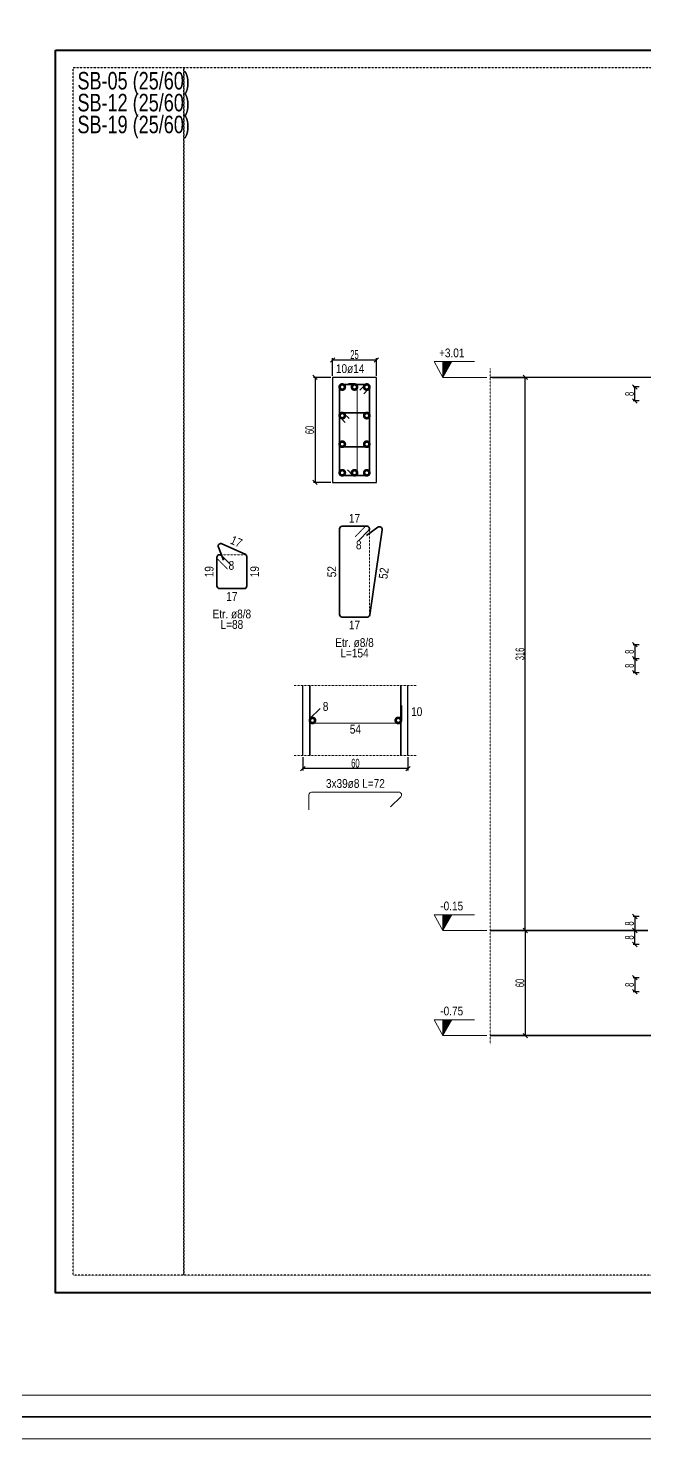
# Model space of a CAD drawing. Header units: millimetres. Extents: x -267 to 94375, y 6431 to 10838.
# Drawn here: x 47891 to 48595, y 6532 to 8144 of the extents above; entities that cross this region are included whole.
import ezdxf
from ezdxf.enums import TextEntityAlignment as Align

# ---------------------------------------------------------------- set-up
doc = ezdxf.new("R2010")
doc.units = ezdxf.units.MM
doc.header["$LTSCALE"] = 0.0001
doc.linetypes.add('DASHED', pattern=[19.05, 12.7, -6.35])
for name, color, linetype, lineweight in [('CIROZ (BEYKENT)', 140, 'Continuous', 20), ('D.GORUNUS (BEYKENT)', 253, 'DASHED', 20), ('DETAY ANTET (BEYKENT)', 5, 'Continuous', 40), ('DONATI (BEYKENT)', 4, 'Continuous', 35), ('DONATI YAZISI (BEYKENT)', 3, 'Continuous', 20), ('ETRIYE (BEYKENT)', 150, 'Continuous', 35), ('KESIT SINIRI (BEYKENT)', 241, 'DASHED', 20), ('KIRIS (BEYKENT)', 2, 'Continuous', 30), ('KOLON (BEYKENT)', 3, 'Continuous', 30), ('KOLON ISMI (BEYKENT)', 91, 'Continuous', 20), ('KOT CIZGI (BEYKENT)', 120, 'Continuous', 20), ('KOT YAZI (BEYKENT)', 7, 'Continuous', 20), ('OLCU (BEYKENT)', 14, 'Continuous', 20), ('SHEETSUMMARY-50', 152, 'Continuous', 20), ('SheetView', 40, 'Continuous', 20), ('SheetViewOut', 231, 'Continuous', 20), ('TEMEL (BEYKENT)', 2, 'Continuous', 35)]:
    doc.layers.add(name, color=color, linetype=linetype, lineweight=lineweight)
doc.styles.add('DONATI YAZISI (BEYKENT)', font='')
doc.styles.add('KLNOLC-25', font='bahnschrift light condensed', dxfattribs={"width": 0.75, "height": 10})
doc.styles.add('KOT (BEYKENT)', font='')
doc.styles.add('YAZI (BEYKENT)', font='')
doc.styles.get('DONATI YAZISI (BEYKENT)').set_extended_font_data('Bahnschrift Light Condensed')
doc.styles.get('KOT (BEYKENT)').set_extended_font_data('Bahnschrift Light Condensed')
doc.styles.get('YAZI (BEYKENT)').set_extended_font_data('Bahnschrift Light Condensed')
doc.dimstyles.new('KLNOLC-25', dxfattribs={"dimtxt": 10, "dimasz": 5, "dimexe": 2, "dimexo": 2, "dimgap": 1, "dimtad": 1, "dimdec": 1, "dimlfac": 0.5, "dimrnd": 0.5, "dimzin": 12, "dimdsep": 46, "dimtxsty": 'KLNOLC-25', "dimblk": 'OBLIQUE', "dimblk1": 'OBLIQUE', "dimblk2": 'OBLIQUE', "dimcen": 0, "dimclrt": 7, "dimadec": 0, "dimazin": 0, "dimtfac": 1, "dimtdec": 4, "dimtix": 1, "dimtmove": 2, "dimatfit": 3, "dimfxl": 1, "dimtzin": 0, "dimarcsym": 0})

# ---------------------------------------------------------------- blocks, each defined once
blk = doc.blocks.new('_Oblique')
at = {"color": 0, "linetype": 'ByBlock', "lineweight": -2}
blk.add_line((-0.5, -0.5), (0.5, 0.5), dxfattribs=at)
blk = doc.blocks.new('*D770')
at = {"layer": 'DEFPOINTS', "color": 0, "lineweight": -3, "transparency": 16777216}
for p in [(48288.8, 7764.6), (48238.8, 7744.6), (48288.8, 7744.6)]:
    blk.add_point(p, dxfattribs=at)
at = {"layer": 'OLCU (BEYKENT)', "color": 0, "lineweight": -2, "transparency": 16777216}
for p, q in [((48238.8, 7746.6), (48238.8, 7766.6)), ((48238.8, 7764.6), (48288.8, 7764.6)), ((48288.8, 7746.6), (48288.8, 7766.6))]:
    blk.add_line(p, q, dxfattribs=at)
at = {"layer": 'OLCU (BEYKENT)', "color": 0, "lineweight": -2, "transparency": 16777216, "xscale": 5, "yscale": 5, "zscale": 5, "rotation": 180}
blk.add_blockref('_Oblique', (48238.8, 7764.6), dxfattribs=at)
at = {"layer": 'OLCU (BEYKENT)', "color": 0, "lineweight": -2, "transparency": 16777216, "xscale": 5, "yscale": 5, "zscale": 5}
blk.add_blockref('_Oblique', (48288.8, 7764.6), dxfattribs=at)
at = {"layer": 'OLCU (BEYKENT)', "color": 7, "transparency": 16777216, "insert": (48263.8, 7770.7), "char_height": 10, "attachment_point": 5, "style": 'KLNOLC-25'}
blk.add_mtext('25', dxfattribs=at)
blk = doc.blocks.new('*D771')
at = {"layer": 'DEFPOINTS', "color": 0, "lineweight": -3, "transparency": 16777216}
for p in [(48238.8, 7744.6), (48218.8, 7624.6), (48238.8, 7624.6)]:
    blk.add_point(p, dxfattribs=at)
at = {"layer": 'OLCU (BEYKENT)', "color": 0, "lineweight": -2, "transparency": 16777216}
for p, q in [((48236.8, 7744.6), (48216.8, 7744.6)), ((48218.8, 7744.6), (48218.8, 7624.6)), ((48236.8, 7624.6), (48216.8, 7624.6))]:
    blk.add_line(p, q, dxfattribs=at)
at = {"layer": 'OLCU (BEYKENT)', "color": 0, "lineweight": -2, "transparency": 16777216, "xscale": 5, "yscale": 5, "zscale": 5}
for p, rotation in [((48218.8, 7744.6), 90), ((48218.8, 7624.6), 270)]:
    blk.add_blockref('_Oblique', p, dxfattribs=dict(at, rotation=rotation))
at = {"layer": 'OLCU (BEYKENT)', "color": 7, "transparency": 16777216, "insert": (48212.7, 7684.6), "char_height": 10, "attachment_point": 5, "rotation": 90, "style": 'KLNOLC-25'}
blk.add_mtext('60', dxfattribs=at)
blk = doc.blocks.new('*D773')
at = {"layer": 'DEFPOINTS', "color": 0, "lineweight": -3, "transparency": 16777216}
for p in [(48590.8, 7128.6), (48583.8, 7112.6), (48590.8, 7112.6)]:
    blk.add_point(p, dxfattribs=at)
at = {"layer": 'OLCU (BEYKENT)', "color": 0, "lineweight": -2, "transparency": 16777216}
for p, q in [((48588.8, 7128.6), (48581.8, 7128.6)), ((48583.8, 7128.6), (48583.8, 7112.6)), ((48588.8, 7112.6), (48581.8, 7112.6))]:
    blk.add_line(p, q, dxfattribs=at)
at = {"layer": 'OLCU (BEYKENT)', "color": 0, "lineweight": -2, "transparency": 16777216, "xscale": 5, "yscale": 5, "zscale": 5}
for p, rotation in [((48583.8, 7128.6), 90), ((48583.8, 7112.6), 270)]:
    blk.add_blockref('_Oblique', p, dxfattribs=dict(at, rotation=rotation))
at = {"layer": 'OLCU (BEYKENT)', "color": 7, "transparency": 16777216, "insert": (48577.7, 7120.6), "char_height": 10, "attachment_point": 5, "rotation": 90, "style": 'KLNOLC-25'}
blk.add_mtext('8', dxfattribs=at)
blk = doc.blocks.new('*D774')
at = {"layer": 'DEFPOINTS', "color": 0, "lineweight": -3, "transparency": 16777216}
for p in [(48583.8, 7733.8), (48590.8, 7733.8), (48590.8, 7717.8)]:
    blk.add_point(p, dxfattribs=at)
at = {"layer": 'OLCU (BEYKENT)', "color": 0, "lineweight": -2, "transparency": 16777216}
for p, q in [((48588.8, 7733.8), (48581.8, 7733.8)), ((48583.8, 7717.8), (48583.8, 7733.8)), ((48588.8, 7717.8), (48581.8, 7717.8))]:
    blk.add_line(p, q, dxfattribs=at)
at = {"layer": 'OLCU (BEYKENT)', "color": 0, "lineweight": -2, "transparency": 16777216, "xscale": 5, "yscale": 5, "zscale": 5}
for p, rotation in [((48583.8, 7733.8), 90), ((48583.8, 7717.8), 270)]:
    blk.add_blockref('_Oblique', p, dxfattribs=dict(at, rotation=rotation))
at = {"layer": 'OLCU (BEYKENT)', "color": 7, "transparency": 16777216, "insert": (48577.7, 7725.8), "char_height": 10, "attachment_point": 5, "rotation": 90, "style": 'KLNOLC-25'}
blk.add_mtext('8', dxfattribs=at)
blk = doc.blocks.new('*D775')
at = {"layer": 'DEFPOINTS', "color": 0, "lineweight": -3, "transparency": 16777216}
for p in [(48590.8, 7423.2), (48583.8, 7407.2), (48590.8, 7407.2)]:
    blk.add_point(p, dxfattribs=at)
at = {"layer": 'OLCU (BEYKENT)', "color": 0, "lineweight": -2, "transparency": 16777216}
for p, q in [((48588.8, 7423.2), (48581.8, 7423.2)), ((48583.8, 7423.2), (48583.8, 7407.2)), ((48588.8, 7407.2), (48581.8, 7407.2))]:
    blk.add_line(p, q, dxfattribs=at)
at = {"layer": 'OLCU (BEYKENT)', "color": 0, "lineweight": -2, "transparency": 16777216, "xscale": 5, "yscale": 5, "zscale": 5}
for p, rotation in [((48583.8, 7423.2), 90), ((48583.8, 7407.2), 270)]:
    blk.add_blockref('_Oblique', p, dxfattribs=dict(at, rotation=rotation))
at = {"layer": 'OLCU (BEYKENT)', "color": 7, "transparency": 16777216, "insert": (48577.7, 7415.2), "char_height": 10, "attachment_point": 5, "rotation": 90, "style": 'KLNOLC-25'}
blk.add_mtext('8', dxfattribs=at)
blk = doc.blocks.new('*D776')
at = {"layer": 'DEFPOINTS', "color": 0, "lineweight": -3, "transparency": 16777216}
for p in [(48590.8, 7439.2), (48583.8, 7423.2), (48590.8, 7423.2)]:
    blk.add_point(p, dxfattribs=at)
at = {"layer": 'OLCU (BEYKENT)', "color": 0, "lineweight": -2, "transparency": 16777216}
for p, q in [((48588.8, 7439.2), (48581.8, 7439.2)), ((48583.8, 7439.2), (48583.8, 7423.2)), ((48588.8, 7423.2), (48581.8, 7423.2))]:
    blk.add_line(p, q, dxfattribs=at)
at = {"layer": 'OLCU (BEYKENT)', "color": 0, "lineweight": -2, "transparency": 16777216, "xscale": 5, "yscale": 5, "zscale": 5}
for p, rotation in [((48583.8, 7439.2), 90), ((48583.8, 7423.2), 270)]:
    blk.add_blockref('_Oblique', p, dxfattribs=dict(at, rotation=rotation))
at = {"layer": 'OLCU (BEYKENT)', "color": 7, "transparency": 16777216, "insert": (48577.7, 7431.2), "char_height": 10, "attachment_point": 5, "rotation": 90, "style": 'KLNOLC-25'}
blk.add_mtext('8', dxfattribs=at)
blk = doc.blocks.new('*D778')
at = {"layer": 'DEFPOINTS', "color": 0, "lineweight": -3, "transparency": 16777216}
for p in [(48590.8, 7058.6), (48583.8, 7042.6), (48590.8, 7042.6)]:
    blk.add_point(p, dxfattribs=at)
at = {"layer": 'OLCU (BEYKENT)', "color": 0, "lineweight": -2, "transparency": 16777216}
for p, q in [((48588.8, 7058.6), (48581.8, 7058.6)), ((48583.8, 7058.6), (48583.8, 7042.6)), ((48588.8, 7042.6), (48581.8, 7042.6))]:
    blk.add_line(p, q, dxfattribs=at)
at = {"layer": 'OLCU (BEYKENT)', "color": 0, "lineweight": -2, "transparency": 16777216, "xscale": 5, "yscale": 5, "zscale": 5}
for p, rotation in [((48583.8, 7058.6), 90), ((48583.8, 7042.6), 270)]:
    blk.add_blockref('_Oblique', p, dxfattribs=dict(at, rotation=rotation))
at = {"layer": 'OLCU (BEYKENT)', "color": 7, "transparency": 16777216, "insert": (48577.7, 7050.6), "char_height": 10, "attachment_point": 5, "rotation": 90, "style": 'KLNOLC-25'}
blk.add_mtext('8', dxfattribs=at)
blk = doc.blocks.new('*D779')
at = {"layer": 'DEFPOINTS', "color": 0, "lineweight": -3, "transparency": 16777216}
for p in [(48583.8, 7112.6), (48590.8, 7112.6), (48590.8, 7096.6)]:
    blk.add_point(p, dxfattribs=at)
at = {"layer": 'OLCU (BEYKENT)', "color": 0, "lineweight": -2, "transparency": 16777216}
for p, q in [((48588.8, 7112.6), (48581.8, 7112.6)), ((48583.8, 7096.6), (48583.8, 7112.6)), ((48588.8, 7096.6), (48581.8, 7096.6))]:
    blk.add_line(p, q, dxfattribs=at)
at = {"layer": 'OLCU (BEYKENT)', "color": 0, "lineweight": -2, "transparency": 16777216, "xscale": 5, "yscale": 5, "zscale": 5}
for p, rotation in [((48583.8, 7112.6), 90), ((48583.8, 7096.6), 270)]:
    blk.add_blockref('_Oblique', p, dxfattribs=dict(at, rotation=rotation))
at = {"layer": 'OLCU (BEYKENT)', "color": 7, "transparency": 16777216, "insert": (48577.7, 7104.6), "char_height": 10, "attachment_point": 5, "rotation": 90, "style": 'KLNOLC-25'}
blk.add_mtext('8', dxfattribs=at)
blk = doc.blocks.new('*D781')
at = {"layer": 'DEFPOINTS', "color": 0, "lineweight": -3, "transparency": 16777216}
for p in [(48418.8, 7112.6), (48418.8, 6992.6), (48458.8, 6992.6)]:
    blk.add_point(p, dxfattribs=at)
at = {"layer": 'OLCU (BEYKENT)', "color": 0, "lineweight": -2, "transparency": 16777216}
for p, q in [((48420.8, 7112.6), (48460.8, 7112.6)), ((48458.8, 7112.6), (48458.8, 6992.6)), ((48420.8, 6992.6), (48460.8, 6992.6))]:
    blk.add_line(p, q, dxfattribs=at)
at = {"layer": 'OLCU (BEYKENT)', "color": 0, "lineweight": -2, "transparency": 16777216, "xscale": 5, "yscale": 5, "zscale": 5}
for p, rotation in [((48458.8, 7112.6), 90), ((48458.8, 6992.6), 270)]:
    blk.add_blockref('_Oblique', p, dxfattribs=dict(at, rotation=rotation))
at = {"layer": 'OLCU (BEYKENT)', "color": 7, "transparency": 16777216, "insert": (48452.7, 7052.6), "char_height": 10, "attachment_point": 5, "rotation": 90, "style": 'KLNOLC-25'}
blk.add_mtext('60', dxfattribs=at)
blk = doc.blocks.new('*D782')
at = {"layer": 'DEFPOINTS', "color": 0, "lineweight": -3, "transparency": 16777216}
for p in [(48418.8, 7744.6), (48458.8, 7744.6), (48418.8, 7112.6)]:
    blk.add_point(p, dxfattribs=at)
at = {"layer": 'OLCU (BEYKENT)', "color": 0, "lineweight": -2, "transparency": 16777216}
for p, q in [((48420.8, 7744.6), (48460.8, 7744.6)), ((48458.8, 7112.6), (48458.8, 7744.6)), ((48420.8, 7112.6), (48460.8, 7112.6))]:
    blk.add_line(p, q, dxfattribs=at)
at = {"layer": 'OLCU (BEYKENT)', "color": 0, "lineweight": -2, "transparency": 16777216, "xscale": 5, "yscale": 5, "zscale": 5}
for p, rotation in [((48458.8, 7744.6), 90), ((48458.8, 7112.6), 270)]:
    blk.add_blockref('_Oblique', p, dxfattribs=dict(at, rotation=rotation))
at = {"layer": 'OLCU (BEYKENT)', "color": 7, "transparency": 16777216, "insert": (48452.7, 7428.6), "char_height": 10, "attachment_point": 5, "rotation": 90, "style": 'KLNOLC-25'}
blk.add_mtext('316', dxfattribs=at)
blk = doc.blocks.new('*D787')
at = {"layer": 'DEFPOINTS', "color": 0, "lineweight": -3, "transparency": 16777216}
for p in [(48204.8, 7312.6), (48324.8, 7312.6), (48204.8, 7297.6)]:
    blk.add_point(p, dxfattribs=at)
at = {"layer": 'OLCU (BEYKENT)', "color": 0, "lineweight": -2, "transparency": 16777216}
for p, q in [((48204.8, 7310.6), (48204.8, 7295.6)), ((48324.8, 7310.6), (48324.8, 7295.6)), ((48324.8, 7297.6), (48204.8, 7297.6))]:
    blk.add_line(p, q, dxfattribs=at)
at = {"layer": 'OLCU (BEYKENT)', "color": 0, "lineweight": -2, "transparency": 16777216, "xscale": 5, "yscale": 5, "zscale": 5, "rotation": 180}
blk.add_blockref('_Oblique', (48204.8, 7297.6), dxfattribs=at)
at = {"layer": 'OLCU (BEYKENT)', "color": 0, "lineweight": -2, "transparency": 16777216, "xscale": 5, "yscale": 5, "zscale": 5}
blk.add_blockref('_Oblique', (48324.8, 7297.6), dxfattribs=at)
at = {"layer": 'OLCU (BEYKENT)', "color": 7, "transparency": 16777216, "insert": (48264.8, 7303.7), "char_height": 10, "attachment_point": 5, "style": 'KLNOLC-25'}
blk.add_mtext('60', dxfattribs=at)

msp = doc.modelspace()

# ---------------------------------------------------------------- linework, layer by layer
at = {"layer": 'CIROZ (BEYKENT)'}
for points in [[(48255.65, 7638.82), (48261.66, 7632.81, 0.6681786), (48266.78, 7634.93), (48266.78, 7734.64, 0.4142136), (48263.78, 7737.64), (48256.78, 7737.64)], [(48224.62, 7366.43), (48212.95, 7354.76, 0.6681786), (48215.07, 7349.64), (48314.78, 7349.64, 0.4142136), (48317.78, 7352.64), (48317.78, 7369.64)], [(48304.94, 7253.85), (48316.61, 7265.52, 0.6681786), (48314.49, 7270.64), (48214.78, 7270.64, 0.4142136), (48211.78, 7267.64), (48211.78, 7250.64)]]:
    msp.add_lwpolyline(points, format="xyb", dxfattribs=at)
at = {"layer": 'D.GORUNUS (BEYKENT)', "ltscale": 0.5}
for points in [[(48276.78, 7470.64), (48277.78, 7470.64, 0.4142136), (48280.78, 7473.64), (48280.78, 7571.64), (48280.78, 7571.66, 0.6681786), (48275.66, 7573.79), (48264.36, 7562.49)], [(48140.78, 7537.97), (48140.78, 7538.97, 0.4142136), (48137.78, 7541.97), (48109.78, 7541.97), (48109.75, 7541.97, 0.6681786), (48107.63, 7536.85), (48118.93, 7525.56)]]:
    msp.add_lwpolyline(points, format="xyb", dxfattribs=at)
at = {"layer": 'DETAY ANTET (BEYKENT)'}
msp.add_lwpolyline([(47922.46, 8118.64), (48996.28, 8118.64), (48996.28, 6698.64), (47922.46, 6698.64), (47922.46, 8118.64)], close=True, dxfattribs=at)
at = {"layer": 'DETAY ANTET (BEYKENT)', "color": 7, "linetype": 'DASHED', "lineweight": -3, "ltscale": 2}
for points in [[(47942.46, 8098.64), (48976.28, 8098.64), (48976.28, 6718.64), (47942.46, 6718.64)], [(48068.78, 8098.64), (48068.78, 6718.64)]]:
    msp.add_lwpolyline(points, close=True, dxfattribs=at)
at = {"layer": 'DONATI (BEYKENT)'}
for p, q in [((48212.78, 7312.64), (48212.78, 7392.64)), ((48316.78, 7312.64), (48316.78, 7392.64))]:
    msp.add_line(p, q, dxfattribs=at)
at = {"layer": 'DONATI (BEYKENT)', "const_width": 6}
for points in [[(48248.28, 7733.64, 1), (48251.28, 7733.64, 1)], [(48262.28, 7733.64, 1), (48265.28, 7733.64, 1)], [(48276.28, 7733.64, 1), (48279.28, 7733.64, 1)], [(48248.28, 7700.97, 1), (48251.28, 7700.97, 1)], [(48276.28, 7700.97, 1), (48279.28, 7700.97, 1)], [(48248.28, 7668.31, 1), (48251.28, 7668.31, 1)], [(48276.28, 7668.31, 1), (48279.28, 7668.31, 1)], [(48248.28, 7635.64, 1), (48251.28, 7635.64, 1)], [(48262.28, 7635.64, 1), (48265.28, 7635.64, 1)], [(48276.28, 7635.64, 1), (48279.28, 7635.64, 1)], [(48214.28, 7352.64, 1), (48217.28, 7352.64, 1)], [(48312.28, 7352.64, 1), (48315.28, 7352.64, 1)]]:
    msp.add_lwpolyline(points, format="xyb", close=True, dxfattribs=at)
at = {"layer": 'ETRIYE (BEYKENT)'}
for points in [[(48274.29, 7725.88), (48279.93, 7731.52, 0.6681786), (48277.81, 7736.64), (48249.78, 7736.64, 0.4142136), (48246.78, 7733.64), (48246.78, 7635.64, 0.4142136), (48249.78, 7632.64), (48277.78, 7632.64, 0.4142136), (48280.78, 7635.64), (48280.78, 7733.64), (48280.78, 7733.66, 0.6681786), (48275.66, 7735.79), (48270.02, 7730.15)], [(48257.54, 7697.48), (48251.9, 7703.12, 0.6681786), (48246.78, 7701), (48246.78, 7668.31, 0.4142136), (48249.78, 7665.31), (48277.78, 7665.31, 0.4142136), (48280.78, 7668.31), (48280.78, 7700.97, 0.4142136), (48277.78, 7703.97), (48249.78, 7703.97), (48249.75, 7703.97, 0.6681786), (48247.63, 7698.85), (48253.27, 7693.21)], [(48268.63, 7558.22), (48279.93, 7569.52, 0.6681786), (48277.81, 7574.64), (48249.78, 7574.64, 0.4142136), (48246.78, 7571.64), (48246.78, 7473.64, 0.4142136), (48249.78, 7470.64), (48278.18, 7470.64, 0.3728545), (48281.15, 7473.21), (48295.19, 7570.58, 0.6681786), (48290.43, 7573.41), (48277.59, 7563.81)], [(48123.2, 7529.82), (48111.9, 7541.12, 0.6681786), (48106.78, 7539), (48106.78, 7506.31, 0.4142136), (48109.78, 7503.31), (48137.78, 7503.31, 0.4142136), (48140.78, 7506.31), (48140.78, 7540.02, 0.2971348), (48138.99, 7542.76), (48112.44, 7554.47, 0.6681786), (48108.43, 7550.64), (48114.23, 7535.7)]]:
    msp.add_lwpolyline(points, format="xyb", dxfattribs=at)
at = {"layer": 'KESIT SINIRI (BEYKENT)'}
for p, q in [((48418.78, 7754.64), (48418.78, 7102.64)), ((48194.78, 7392.64), (48334.78, 7392.64)), ((48194.78, 7312.64), (48334.78, 7312.64)), ((48418.78, 7122.64), (48418.78, 6982.64))]:
    msp.add_line(p, q, dxfattribs=at)
at = {"layer": 'KIRIS (BEYKENT)'}
msp.add_line((48936.28, 7744.64), (48418.78, 7744.64), dxfattribs=at)
at = {"layer": 'KOLON (BEYKENT)'}
for p, q in [((48204.78, 7312.64), (48204.78, 7392.64)), ((48324.78, 7312.64), (48324.78, 7392.64))]:
    msp.add_line(p, q, dxfattribs=at)
msp.add_lwpolyline([(48238.78, 7744.64), (48238.78, 7624.64), (48288.78, 7624.64), (48288.78, 7744.64)], close=True, dxfattribs=at)
at = {"layer": 'KOT CIZGI (BEYKENT)'}
for p, q in [((48364.78, 7744.64), (48414.78, 7744.64)), ((48364.78, 7112.64), (48414.78, 7112.64)), ((48364.78, 6992.64), (48414.78, 6992.64))]:
    msp.add_line(p, q, dxfattribs=at)
for points in [[(48364.78, 7744.64), (48364.78, 7762.64), (48374.78, 7762.64), (48364.78, 7744.64), (48354.78, 7762.64), (48400.78, 7762.64)], [(48364.78, 7112.64), (48364.78, 7130.64), (48374.78, 7130.64), (48364.78, 7112.64), (48354.78, 7130.64), (48400.78, 7130.64)], [(48364.78, 6992.64), (48364.78, 7010.64), (48374.78, 7010.64), (48364.78, 6992.64), (48354.78, 7010.64), (48400.78, 7010.64)]]:
    msp.add_lwpolyline(points, dxfattribs=at)
for points in [[(48364.78, 7744.64), (48364.78, 7762.64), (48374.78, 7762.64)], [(48364.78, 7112.64), (48364.78, 7130.64), (48374.78, 7130.64)], [(48364.78, 6992.64), (48364.78, 7010.64), (48374.78, 7010.64)]]:
    msp.add_solid(points, dxfattribs=at)
at = {"layer": 'SHEETSUMMARY-50', "const_width": 2, "flags": 128}
msp.add_lwpolyline([(39580.33, 6556.81), (57139.42, 6556.81), (57139.42, 10706.81), (39580.33, 10706.81)], close=True, dxfattribs=at)
at = {"layer": 'SheetView'}
msp.add_lwpolyline([(39605.33, 6581.81), (56514.42, 6581.81), (56514.42, 10681.81), (39605.33, 10681.81)], close=True, dxfattribs=at)
at = {"layer": 'SheetViewOut'}
msp.add_lwpolyline([(39555.33, 6531.81), (57164.42, 6531.81), (57164.42, 10731.81), (39555.33, 10731.81)], close=True, dxfattribs=at)
at = {"layer": 'TEMEL (BEYKENT)'}
for p, q in [((48418.78, 7112.64), (48598.78, 7112.64)), ((48418.78, 6992.64), (48936.28, 6992.64))]:
    msp.add_line(p, q, dxfattribs=at)

# ---------------------------------------------------------------- texts
at = {"layer": 'DONATI YAZISI (BEYKENT)', "style": 'DONATI YAZISI (BEYKENT)'}
for s, p in [('10ø14', (48258.78, 7754.64)), ('17', (48263.78, 7583.64)), ('8', (48268.63, 7553.22)), ('8', (48123.2, 7529.82)), ('17', (48123.78, 7494.31)), ('Etr. ø8/8', (48123.78, 7474.31)), ('L=88', (48123.78, 7462.31)), ('17', (48263.78, 7461.64)), ('Etr. ø8/8', (48263.78, 7441.64)), ('L=154', (48263.78, 7429.64)), ('8', (48230.78, 7368.64)), ('10', (48334.78, 7362.64)), ('54', (48264.78, 7342.64)), ('3x39ø8 L=72', (48264.78, 7280.64))]:
    msp.add_text(s, height=10, dxfattribs=at).set_placement(p, align=Align.MIDDLE_CENTER)
for s, rotation, p in [('17', 336, (48128.86, 7557.07)), ('19', 90, (48097.78, 7522.64)), ('19', 90, (48149.78, 7522.64)), ('52', 90, (48237.78, 7522.64)), ('52', 82, (48297.11, 7520.82))]:
    msp.add_text(s, height=10, rotation=rotation, dxfattribs=at).set_placement(p, align=Align.MIDDLE_CENTER)
at = {"layer": 'KOLON ISMI (BEYKENT)', "style": 'YAZI (BEYKENT)', "width": 0.9}
for s, p in [('SB-05 (25/60)', (47947.46, 8073.64)), ('SB-12 (25/60)', (47947.46, 8048.64)), ('SB-19 (25/60)', (47947.46, 8023.64))]:
    msp.add_text(s, height=20, dxfattribs=at).set_placement(p)
at = {"layer": 'KOT YAZI (BEYKENT)', "style": 'KOT (BEYKENT)'}
for s, p in [('+3.01', (48374.78, 7772.64)), ('-0.15', (48374.78, 7140.64)), ('-0.75', (48374.78, 7020.64))]:
    msp.add_text(s, height=10, dxfattribs=at).set_placement(p, align=Align.MIDDLE_CENTER)

# ---------------------------------------------------------------- dimensions: what is measured, and where the dimension line sits
at = {"layer": 'OLCU (BEYKENT)'}
for base, p1, p2, picture, middle in [((48288.78, 7764.64), (48238.78, 7744.64), (48288.78, 7744.64), '*D770', (48263.78, 7770.74)), ((48204.78, 7297.64), (48324.78, 7312.64), (48204.78, 7312.64), '*D787', (48264.78, 7303.74))]:
    dim = msp.add_linear_dim(base=base, p1=p1, p2=p2, dimstyle='KLNOLC-25', dxfattribs=at)
    dim.commit()
    dim.dimension.update_dxf_attribs({"geometry": picture, "text_midpoint": middle})
for base, p1, p2, picture, middle in [((48218.78, 7624.64), (48238.78, 7744.64), (48238.78, 7624.64), '*D771', (48212.68, 7684.64)), ((48458.78, 7744.64), (48418.78, 7112.64), (48418.78, 7744.64), '*D782', (48452.68, 7428.64)), ((48583.78, 7733.84), (48590.78, 7717.84), (48590.78, 7733.84), '*D774', (48577.68, 7725.84)), ((48583.78, 7423.24), (48590.78, 7439.24), (48590.78, 7423.24), '*D776', (48577.68, 7431.24)), ((48583.78, 7407.24), (48590.78, 7423.24), (48590.78, 7407.24), '*D775', (48577.68, 7415.24)), ((48583.78, 7112.64), (48590.78, 7128.64), (48590.78, 7112.64), '*D773', (48577.68, 7120.64)), ((48458.78, 6992.64), (48418.78, 7112.64), (48418.78, 6992.64), '*D781', (48452.68, 7052.64)), ((48583.78, 7112.64), (48590.78, 7096.64), (48590.78, 7112.64), '*D779', (48577.68, 7104.64)), ((48583.78, 7042.64), (48590.78, 7058.64), (48590.78, 7042.64), '*D778', (48577.68, 7050.64))]:
    dim = msp.add_linear_dim(base=base, p1=p1, p2=p2, angle=90, dimstyle='KLNOLC-25', dxfattribs=at)
    dim.commit()
    dim.dimension.update_dxf_attribs({"geometry": picture, "text_midpoint": middle})

doc.saveas('drawing.dxf')
